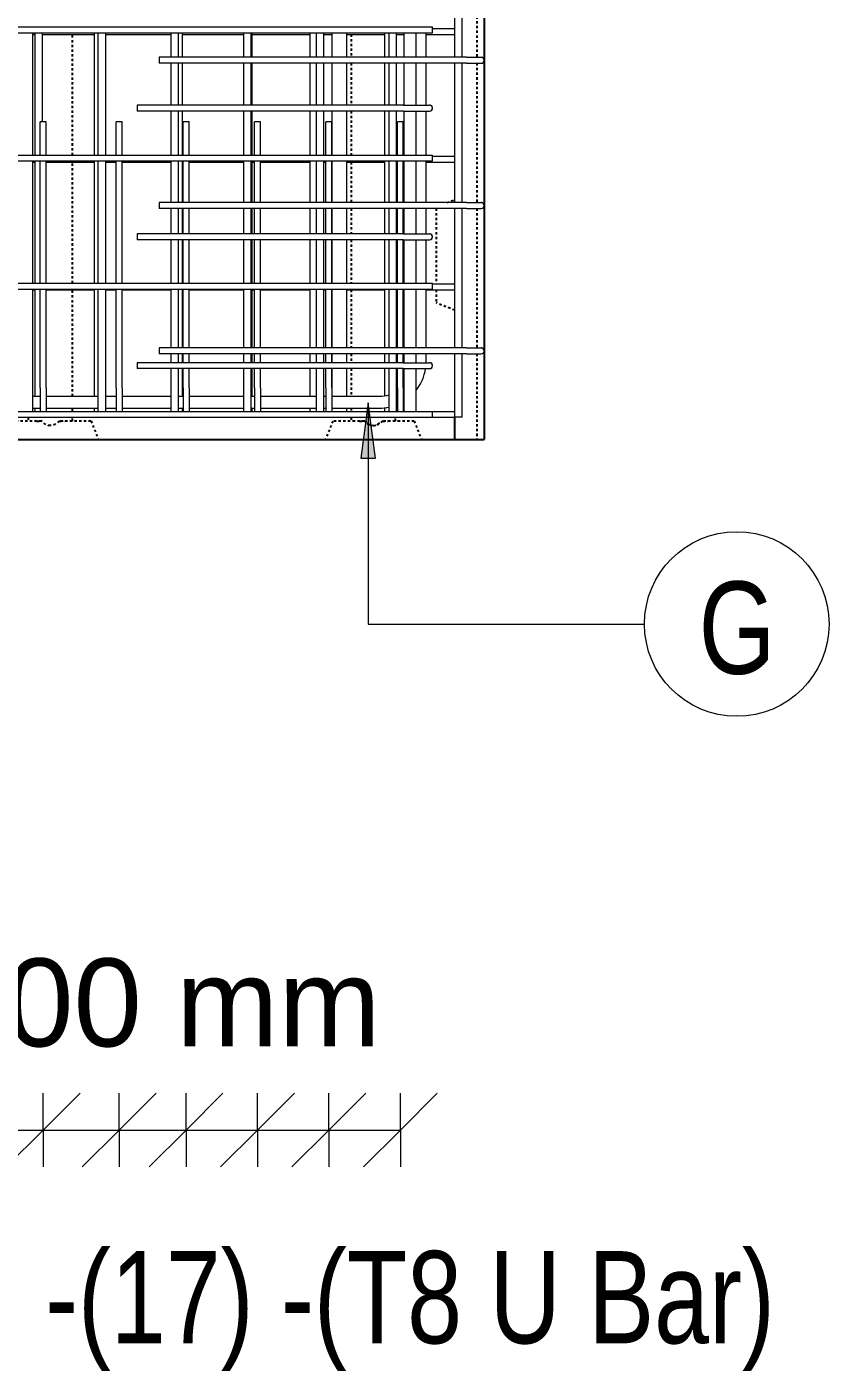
# Model space of a CAD drawing. Header units: millimetres. Extents: x -7118 to 5307, y -2677 to 10400.
# Drawn here: x -3141 to -2054, y -2657 to -836 of the extents above; entities that cross this region are included whole.
import ezdxf

# ---------------------------------------------------------------- set-up
doc = ezdxf.new("R2010")
doc.units = ezdxf.units.MM
doc.linetypes.add('Dash', pattern=[6.36, 3.18, -3.18])
for name, color, linetype, lineweight in [('A-ANNO-DIMS', 211, 'Continuous', 9), ('A-ANNO-DIMS-50', 211, 'Continuous', 9), ('A-WALL', 113, 'Continuous', 25), ('A-WALL-HDLN', 110, 'Dash', 25), ('S-RBAR', 171, 'Continuous', 18), ('S-RBAR-IDEN', 171, 'Continuous', 9)]:
    doc.layers.add(name, color=color, linetype=linetype, lineweight=lineweight)
doc.styles.add('Arial_1', font='arial.ttf', dxfattribs={"height": 119.0625})
doc.styles.add('Nirmala UI Semilight', font='NirmalaS.ttf', dxfattribs={"width": 0.8, "height": 125})
doc.dimstyles.new('Arrow_Filled_-_2_5_NI_UI', dxfattribs={"dimscale": 304.8, "dimtxt": 130.920493, "dimasz": 0.328084, "dimexe": 0.164042, "dimexo": 0.0625, "dimgap": 0.164042, "dimtad": 1, "dimdec": 4, "dimzin": 0, "dimdsep": 46, "dimtxsty": 'Nirmala UI Semilight', "dimblk1": 'OBLIQUE', "dimblk2": 'OBLIQUE', "dimsah": 1, "dimcen": 0.09, "dimazin": 0, "dimtfac": 1, "dimtdec": 4, "dimtix": 1, "dimtmove": 0, "dimatfit": 3, "dimfxl": 0.164042, "dimfxlon": 1, "dimtvp": 1, "dimtolj": 1, "dimtzin": 0, "dimarcsym": 2})

# ---------------------------------------------------------------- blocks, each defined once
blk = doc.blocks.new('DIMBLOCK126-Elevation Front 1')
at = {"layer": 'A-ANNO-DIMS-50'}
for p, q in [((-3207.6, -2330.3), (-3157.6, -2280.3)), ((-3207.6, -2330.3), (-3207.6, -2280.3)), ((-3118.4, -2330.3), (-3068.4, -2280.3)), ((-3118.4, -2330.3), (-3118.4, -2280.3)), ((-3207.6, -2330.3), (-3257.6, -2380.3)), ((-3207.6, -2330.3), (-3118.4, -2330.3)), ((-3207.6, -2330.3), (-3207.6, -2380.3)), ((-3118.4, -2330.3), (-3168.4, -2380.3)), ((-3118.4, -2330.3), (-3118.4, -2380.3))]:
    blk.add_line(p, q, dxfattribs=at)
blk = doc.blocks.new('_Oblique')
at = {"color": 0, "linetype": 'ByBlock', "lineweight": -2}
blk.add_line((-0.5, -0.5), (0.5, 0.5), dxfattribs=at)
blk = doc.blocks.new('DIMBLOCK127-Elevation Front 1')
at = {"layer": 'A-ANNO-DIMS-50'}
for p, q in [((-3118.4, -2330.3), (-3068.4, -2280.3)), ((-3118.4, -2330.3), (-3118.4, -2280.3)), ((-3015.5, -2330.3), (-2965.5, -2280.3)), ((-3015.5, -2330.3), (-3015.5, -2280.3)), ((-3118.4, -2330.3), (-3168.4, -2380.3)), ((-3118.4, -2330.3), (-3015.5, -2330.3)), ((-3118.4, -2330.3), (-3118.4, -2380.3)), ((-3015.5, -2330.3), (-3065.5, -2380.3)), ((-3015.5, -2330.3), (-3015.5, -2380.3))]:
    blk.add_line(p, q, dxfattribs=at)
blk = doc.blocks.new('DIMBLOCK128-Elevation Front 1')
at = {"layer": 'A-ANNO-DIMS-50'}
for p, q in [((-3015.5, -2330.3), (-2965.5, -2280.3)), ((-3015.5, -2330.3), (-3015.5, -2280.3)), ((-2925, -2330.3), (-2875, -2280.3)), ((-2925, -2330.3), (-2925, -2280.3)), ((-3015.5, -2330.3), (-3065.5, -2380.3)), ((-3015.5, -2330.3), (-2925, -2330.3)), ((-3015.5, -2330.3), (-3015.5, -2380.3)), ((-2925, -2330.3), (-2975, -2380.3)), ((-2925, -2330.3), (-2925, -2380.3))]:
    blk.add_line(p, q, dxfattribs=at)
blk = doc.blocks.new('DIMBLOCK129-Elevation Front 1')
at = {"layer": 'A-ANNO-DIMS-50'}
for p, q in [((-2925, -2330.3), (-2875, -2280.3)), ((-2925, -2330.3), (-2925, -2280.3)), ((-2828.3, -2330.3), (-2778.3, -2280.3)), ((-2828.3, -2330.3), (-2828.3, -2280.3)), ((-2925, -2330.3), (-2975, -2380.3)), ((-2925, -2330.3), (-2828.3, -2330.3)), ((-2925, -2330.3), (-2925, -2380.3)), ((-2828.3, -2330.3), (-2878.3, -2380.3)), ((-2828.3, -2330.3), (-2828.3, -2380.3))]:
    blk.add_line(p, q, dxfattribs=at)
blk = doc.blocks.new('DIMBLOCK130-Elevation Front 1')
at = {"layer": 'A-ANNO-DIMS-50'}
for p, q in [((-2828.3, -2330.3), (-2778.3, -2280.3)), ((-2828.3, -2330.3), (-2828.3, -2280.3)), ((-2731.6, -2330.3), (-2681.6, -2280.3)), ((-2731.6, -2330.3), (-2731.6, -2280.3)), ((-2828.3, -2330.3), (-2878.3, -2380.3)), ((-2828.3, -2330.3), (-2731.6, -2330.3)), ((-2828.3, -2330.3), (-2828.3, -2380.3)), ((-2731.6, -2330.3), (-2781.6, -2380.3)), ((-2731.6, -2330.3), (-2731.6, -2380.3))]:
    blk.add_line(p, q, dxfattribs=at)
blk = doc.blocks.new('DIMBLOCK131-Elevation Front 1')
at = {"layer": 'A-ANNO-DIMS-50'}
for p, q in [((-2731.6, -2330.3), (-2681.6, -2280.3)), ((-2731.6, -2330.3), (-2731.6, -2280.3)), ((-2634.8, -2330.3), (-2584.8, -2280.3)), ((-2634.8, -2330.3), (-2634.8, -2280.3)), ((-2731.6, -2330.3), (-2781.6, -2380.3)), ((-2731.6, -2330.3), (-2634.8, -2330.3)), ((-2731.6, -2330.3), (-2731.6, -2380.3)), ((-2634.8, -2330.3), (-2684.8, -2380.3)), ((-2634.8, -2330.3), (-2634.8, -2380.3))]:
    blk.add_line(p, q, dxfattribs=at)
blk = doc.blocks.new('DIMBLOCK139-Elevation Front 1')
at = {"layer": 'A-ANNO-DIMS-50'}
for p, q in [((-3311.9, -2330.3), (-3261.9, -2280.3)), ((-3311.9, -2330.3), (-3311.9, -2280.3)), ((-3207.6, -2330.3), (-3157.6, -2280.3)), ((-3207.6, -2330.3), (-3207.6, -2280.3)), ((-3118.4, -2330.3), (-3068.4, -2280.3)), ((-3118.4, -2330.3), (-3118.4, -2280.3)), ((-3311.9, -2330.3), (-3361.9, -2380.3)), ((-3311.9, -2330.3), (-3207.6, -2330.3)), ((-3311.9, -2330.3), (-3207.6, -2330.3)), ((-3311.9, -2330.3), (-3311.9, -2380.3)), ((-3207.6, -2330.3), (-3257.6, -2380.3)), ((-3207.6, -2330.3), (-3118.4, -2330.3)), ((-3207.6, -2330.3), (-3207.6, -2380.3)), ((-3118.4, -2330.3), (-3168.4, -2380.3)), ((-3118.4, -2330.3), (-3118.4, -2380.3))]:
    blk.add_line(p, q, dxfattribs=at)
blk = doc.blocks.new('_None')
blk = doc.blocks.new('DIMBLOCK140-Elevation Front 1')
at = {"layer": 'A-ANNO-DIMS-50'}
for p, q in [((-3207.6, -2330.3), (-3157.6, -2280.3)), ((-3207.6, -2330.3), (-3207.6, -2280.3)), ((-3118.4, -2330.3), (-3068.4, -2280.3)), ((-3118.4, -2330.3), (-3118.4, -2280.3)), ((-3015.5, -2330.3), (-2965.5, -2280.3)), ((-3015.5, -2330.3), (-3015.5, -2280.3)), ((-3207.6, -2330.3), (-3257.6, -2380.3)), ((-3207.6, -2330.3), (-3118.4, -2330.3)), ((-3207.6, -2330.3), (-3118.4, -2330.3)), ((-3207.6, -2330.3), (-3207.6, -2380.3)), ((-3118.4, -2330.3), (-3168.4, -2380.3)), ((-3118.4, -2330.3), (-3015.5, -2330.3)), ((-3118.4, -2330.3), (-3118.4, -2380.3)), ((-3015.5, -2330.3), (-3065.5, -2380.3)), ((-3015.5, -2330.3), (-3015.5, -2380.3))]:
    blk.add_line(p, q, dxfattribs=at)
blk = doc.blocks.new('DIMBLOCK141-Elevation Front 1')
at = {"layer": 'A-ANNO-DIMS-50'}
for p, q in [((-3118.4, -2330.3), (-3068.4, -2280.3)), ((-3118.4, -2330.3), (-3118.4, -2280.3)), ((-3015.5, -2330.3), (-2965.5, -2280.3)), ((-3015.5, -2330.3), (-3015.5, -2280.3)), ((-2925, -2330.3), (-2875, -2280.3)), ((-2925, -2330.3), (-2925, -2280.3)), ((-3118.4, -2330.3), (-3168.4, -2380.3)), ((-3118.4, -2330.3), (-3015.5, -2330.3)), ((-3118.4, -2330.3), (-3015.5, -2330.3)), ((-3118.4, -2330.3), (-3118.4, -2380.3)), ((-3015.5, -2330.3), (-3065.5, -2380.3)), ((-3015.5, -2330.3), (-2925, -2330.3)), ((-3015.5, -2330.3), (-3015.5, -2380.3)), ((-2925, -2330.3), (-2975, -2380.3)), ((-2925, -2330.3), (-2925, -2380.3))]:
    blk.add_line(p, q, dxfattribs=at)
blk = doc.blocks.new('DIMBLOCK142-Elevation Front 1')
at = {"layer": 'A-ANNO-DIMS-50'}
for p, q in [((-3015.5, -2330.3), (-2965.5, -2280.3)), ((-3015.5, -2330.3), (-3015.5, -2280.3)), ((-2925, -2330.3), (-2875, -2280.3)), ((-2925, -2330.3), (-2925, -2280.3)), ((-2828.3, -2330.3), (-2778.3, -2280.3)), ((-2828.3, -2330.3), (-2828.3, -2280.3)), ((-3015.5, -2330.3), (-3065.5, -2380.3)), ((-3015.5, -2330.3), (-2925, -2330.3)), ((-3015.5, -2330.3), (-2925, -2330.3)), ((-3015.5, -2330.3), (-3015.5, -2380.3)), ((-2925, -2330.3), (-2975, -2380.3)), ((-2925, -2330.3), (-2828.3, -2330.3)), ((-2925, -2330.3), (-2925, -2380.3)), ((-2828.3, -2330.3), (-2878.3, -2380.3)), ((-2828.3, -2330.3), (-2828.3, -2380.3))]:
    blk.add_line(p, q, dxfattribs=at)
blk = doc.blocks.new('DIMBLOCK143-Elevation Front 1')
at = {"layer": 'A-ANNO-DIMS-50'}
for p, q in [((-2925, -2330.3), (-2875, -2280.3)), ((-2925, -2330.3), (-2925, -2280.3)), ((-2828.3, -2330.3), (-2778.3, -2280.3)), ((-2828.3, -2330.3), (-2828.3, -2280.3)), ((-2731.6, -2330.3), (-2681.6, -2280.3)), ((-2731.6, -2330.3), (-2731.6, -2280.3)), ((-2634.8, -2330.3), (-2584.8, -2280.3)), ((-2634.8, -2330.3), (-2634.8, -2280.3)), ((-2925, -2330.3), (-2975, -2380.3)), ((-2925, -2330.3), (-2634.8, -2330.3)), ((-2925, -2330.3), (-2828.3, -2330.3)), ((-2925, -2330.3), (-2925, -2380.3)), ((-2828.3, -2330.3), (-2878.3, -2380.3)), ((-2828.3, -2330.3), (-2731.6, -2330.3)), ((-2828.3, -2330.3), (-2828.3, -2380.3)), ((-2731.6, -2330.3), (-2781.6, -2380.3)), ((-2731.6, -2330.3), (-2634.8, -2330.3)), ((-2731.6, -2330.3), (-2731.6, -2380.3)), ((-2634.8, -2330.3), (-2684.8, -2380.3)), ((-2634.8, -2330.3), (-2634.8, -2380.3))]:
    blk.add_line(p, q, dxfattribs=at)
blk = doc.blocks.new('M_Rebar Tag_rfa MARK - ARROW-794226-Elevation Front 1')
at = {"layer": 'S-RBAR-IDEN'}
blk.add_circle((-5960.1, 7909.2), 125, dxfattribs=at)

msp = doc.modelspace()

# ---------------------------------------------------------------- hatches: boundary and pattern name
at = {"layer": 'S-RBAR-IDEN'}
msp.add_hatch(color=256, dxfattribs=at).paths.add_polyline_path([(-2678.23047, -1345.24218), (-2688.1044, -1420.24218), (-2668.35653, -1420.24218)])

# ---------------------------------------------------------------- linework, layer by layer
at = {"layer": 'A-WALL'}
for p, q in [((-2521.19617, -451), (-2521.19617, -1395)), ((-2561.19617, -1395), (-2561.19617, -1365)), ((-4296.19617, -1395), (-2521.19617, -1395))]:
    msp.add_line(p, q, dxfattribs=at)
at = {"layer": 'A-WALL-HDLN'}
for p, q in [((-2531.19875, -688.66667), (-2531.19875, -877.44444)), ((-3078.69617, -1009.80769), (-3078.69617, -846.51923)), ((-2701.19617, -846.51923), (-2701.19617, -877.44444)), ((-2701.19617, -885.44444), (-2701.19617, -942.17647)), ((-2531.19875, -885.44444), (-2531.19875, -1074.22222)), ((-2701.19617, -950.17647), (-2701.19617, -1009.80769)), ((-3078.69617, -1183.40385), (-3078.69617, -1019.34615)), ((-2701.19617, -1019.34615), (-2701.19617, -1074.22222)), ((-2571.75173, -1074.22222), (-2561.19617, -1070)), ((-2701.19617, -1082.22222), (-2701.19617, -1116.58824)), ((-2586.19617, -1082.22222), (-2586.19617, -1184.17308)), ((-2531.19875, -1082.22222), (-2531.19875, -1271)), ((-2701.19617, -1124.58824), (-2701.19617, -1183.40385)), ((-3078.69617, -1336.5), (-3078.69617, -1192.17308)), ((-2701.19617, -1192.17308), (-2701.19617, -1271)), ((-2586.19617, -1192.17308), (-2586.19617, -1210)), ((-2561.19617, -1220), (-2586.19617, -1210)), ((-2701.19617, -1279), (-2701.19617, -1291)), ((-2531.19875, -1279), (-2531.19875, -1395)), ((-2701.19617, -1299), (-2701.19617, -1336.5)), ((-3138.69617, -1365), (-3138.69617, -1370)), ((-3078.69617, -1357), (-3078.69617, -1352.5)), ((-3078.69617, -1370), (-3078.69617, -1365)), ((-2701.19617, -1352.5), (-2701.19617, -1357)), ((-2701.19617, -1365), (-2701.19617, -1370)), ((-2641.19617, -1370), (-2641.19617, -1365)), ((-3120.68575, -1370), (-3163.69617, -1370)), ((-3127.29845, -1370), (-3120.68575, -1370)), ((-3096.70659, -1370), (-3090.09389, -1370)), ((-3053.69617, -1370), (-3096.70659, -1370)), ((-3053.69617, -1370), (-3043.69617, -1395)), ((-2726.19617, -1370), (-2736.19617, -1395)), ((-2683.48344, -1370), (-2726.19617, -1370)), ((-2690.05347, -1370), (-2683.48344, -1370)), ((-2683.46981, -1370), (-2682.87899, -1370)), ((-2659.51335, -1370), (-2658.92253, -1370)), ((-2658.90889, -1370), (-2652.33887, -1370)), ((-2616.19617, -1370), (-2658.90889, -1370)), ((-2616.19617, -1370), (-2606.19617, -1395))]:
    msp.add_line(p, q, dxfattribs=at)
at = {"layer": 'A-WALL-HDLN', "flags": 128}
for points in [[(-3108.69617, -1376.25), (-3111.77428, -1375.85417), (-3114.81989, -1374.67088), (-3117.80087, -1372.71259), (-3120.68575, -1370)], [(-3096.70659, -1370), (-3099.59147, -1372.71259), (-3102.57245, -1374.67088), (-3105.61806, -1375.85417), (-3108.69617, -1376.25)], [(-2671.19617, -1376.57929), (-2674.35522, -1376.16232), (-2677.47914, -1374.91603), (-2680.53321, -1372.85428), (-2683.48344, -1370)], [(-2682.87899, -1370), (-2680.06198, -1372.57078), (-2677.15639, -1374.42563), (-2674.19124, -1375.546), (-2671.19617, -1375.92071)], [(-2671.19617, -1375.92071), (-2668.2011, -1375.546), (-2665.23595, -1374.42563), (-2662.33036, -1372.57078), (-2659.51335, -1370)], [(-2658.90889, -1370), (-2661.85913, -1372.85428), (-2664.9132, -1374.91603), (-2668.03712, -1376.16232), (-2671.19617, -1376.57929)]]:
    msp.add_lwpolyline(points, dxfattribs=at)
at = {"layer": 'S-RBAR'}
for p, q in [((-2561.19617, -877.44444), (-2561.19617, -688.66667)), ((-2551.19617, -877.44444), (-2551.19617, -688.66667)), ((-4226.19617, -836.21154), (-2591.19617, -836.21154)), ((-2591.19617, -844.21154), (-2591.19617, -836.21154)), ((-4226.19617, -844.21154), (-2591.19617, -844.21154)), ((-3132.34599, -1009.80769), (-3132.34599, -844.21154)), ((-3132.34599, -846.51923), (-3129.41239, -846.51923)), ((-3129.41239, -1009.80769), (-3129.41239, -844.21154)), ((-3119.41239, -965), (-3119.41239, -844.21154)), ((-3119.41239, -846.51923), (-3049.08468, -846.51923)), ((-3049.08468, -1009.80769), (-3049.08468, -844.21154)), ((-3043.84113, -1009.80769), (-3043.84113, -844.21154)), ((-3033.84113, -1009.80769), (-3033.84113, -844.21154)), ((-3033.84113, -846.51923), (-2945.33627, -846.51923)), ((-2945.33627, -877.44444), (-2945.33627, -844.21154)), ((-2935.33627, -877.44444), (-2935.33627, -844.21154)), ((-2930.00698, -877.44444), (-2930.00698, -844.21154)), ((-2930.00698, -846.51923), (-2846.83141, -846.51923)), ((-2846.83141, -877.44444), (-2846.83141, -844.21154)), ((-2836.83141, -877.44444), (-2836.83141, -844.21154)), ((-2835.30428, -877.44444), (-2835.30428, -844.21154)), ((-2835.30428, -846.51923), (-2756.85157, -846.51923)), ((-2756.85157, -877.44444), (-2756.85157, -844.21154)), ((-2748.32656, -877.44444), (-2748.32656, -844.21154)), ((-2738.32656, -877.44444), (-2738.32656, -844.21154)), ((-2738.32656, -846.51923), (-2727.29617, -846.51923)), ((-2727.29617, -877.44444), (-2727.29617, -844.21154)), ((-2707.29617, -877.44444), (-2707.29617, -844.21154)), ((-2707.29617, -846.51923), (-2655.89887, -846.51923)), ((-2655.89887, -877.44444), (-2655.89887, -844.21154)), ((-2649.8217, -877.44444), (-2649.8217, -844.21154)), ((-2639.8217, -877.44444), (-2639.8217, -844.21154)), ((-2639.8217, -846.51923), (-2629.45036, -846.51923)), ((-2629.45036, -877.44444), (-2629.45036, -844.21154)), ((-2613.45036, -877.44444), (-2613.45036, -844.21154)), ((-2599.82485, -877.44444), (-2599.82485, -844.21154)), ((-2599.82485, -846.51923), (-2561.19617, -846.51923)), ((-2591.19617, -838.51923), (-2561.19617, -838.51923)), ((-2545.19617, -877.44444), (-2961.19617, -877.44444)), ((-2961.19617, -877.44444), (-2961.19617, -885.44444)), ((-2545.19617, -885.44444), (-2961.19617, -885.44444)), ((-2945.33627, -942.17647), (-2945.33627, -885.44444)), ((-2935.33627, -942.17647), (-2935.33627, -885.44444)), ((-2930.00698, -942.17647), (-2930.00698, -885.44444)), ((-2846.83141, -942.17647), (-2846.83141, -885.44444)), ((-2836.83141, -942.17647), (-2836.83141, -885.44444)), ((-2835.30428, -942.17647), (-2835.30428, -885.44444)), ((-2756.85157, -942.17647), (-2756.85157, -885.44444)), ((-2748.32656, -942.17647), (-2748.32656, -885.44444)), ((-2738.32656, -942.17647), (-2738.32656, -885.44444)), ((-2727.29617, -942.17647), (-2727.29617, -885.44444)), ((-2707.29617, -942.17647), (-2707.29617, -885.44444)), ((-2655.89887, -942.17647), (-2655.89887, -885.44444)), ((-2649.8217, -942.17647), (-2649.8217, -885.44444)), ((-2639.8217, -942.17647), (-2639.8217, -885.44444)), ((-2629.45036, -942.17647), (-2629.45036, -885.44444)), ((-2613.45036, -942.17647), (-2613.45036, -885.44444)), ((-2599.82485, -942.17647), (-2599.82485, -885.44444)), ((-2561.19617, -1074.22222), (-2561.19617, -885.44444)), ((-2551.19617, -1074.22222), (-2551.19617, -885.44444)), ((-2545.19617, -877.44444), (-2525.19617, -877.44444)), ((-2545.19617, -885.44444), (-2525.19617, -885.44444)), ((-2631.19617, -942.17647), (-2991.19617, -942.17647)), ((-2991.19617, -942.17647), (-2991.19617, -950.17647)), ((-2631.19617, -942.17647), (-2595.19617, -942.17647)), ((-2631.19617, -950.17647), (-2991.19617, -950.17647)), ((-2945.33627, -1009.80769), (-2945.33627, -950.17647)), ((-2935.33627, -1009.80769), (-2935.33627, -950.17647)), ((-2930.00698, -1009.80769), (-2930.00698, -950.17647)), ((-2846.83141, -1009.80769), (-2846.83141, -950.17647)), ((-2836.83141, -1009.80769), (-2836.83141, -950.17647)), ((-2835.30428, -1009.80769), (-2835.30428, -950.17647)), ((-2756.85157, -1009.80769), (-2756.85157, -950.17647)), ((-2748.32656, -1009.80769), (-2748.32656, -950.17647)), ((-2738.32656, -1009.80769), (-2738.32656, -950.17647)), ((-2727.29617, -1009.80769), (-2727.29617, -950.17647)), ((-2707.29617, -1009.80769), (-2707.29617, -950.17647)), ((-2655.89887, -1009.80769), (-2655.89887, -950.17647)), ((-2649.8217, -1009.80769), (-2649.8217, -950.17647)), ((-2639.8217, -1009.80769), (-2639.8217, -950.17647)), ((-2631.19617, -950.17647), (-2595.19617, -950.17647)), ((-2629.45036, -1009.80769), (-2629.45036, -950.17647)), ((-2613.45036, -1009.80769), (-2613.45036, -950.17647)), ((-2599.82485, -1009.80769), (-2599.82485, -950.17647)), ((-3114.42092, -965), (-3122.42092, -965)), ((-3122.42092, -1009.80769), (-3122.42092, -965)), ((-3114.42092, -1009.80769), (-3114.42092, -965)), ((-3011.45399, -965), (-3019.45399, -965)), ((-3019.45399, -1009.80769), (-3019.45399, -965)), ((-3011.45399, -1009.80769), (-3011.45399, -965)), ((-2920.98706, -965), (-2928.98706, -965)), ((-2928.98706, -1009.80769), (-2928.98706, -965)), ((-2920.98706, -1009.80769), (-2920.98706, -965)), ((-2824.27013, -965), (-2832.27013, -965)), ((-2832.27013, -1009.80769), (-2832.27013, -965)), ((-2824.27013, -1009.80769), (-2824.27013, -965)), ((-2727.5532, -965), (-2735.5532, -965)), ((-2735.5532, -1009.80769), (-2735.5532, -965)), ((-2727.5532, -1009.80769), (-2727.5532, -965)), ((-2630.83627, -965), (-2638.83627, -965)), ((-2638.83627, -1009.80769), (-2638.83627, -965)), ((-2630.83627, -1009.80769), (-2630.83627, -965)), ((-4226.19617, -1009.80769), (-2591.19617, -1009.80769)), ((-4226.19617, -1017.80769), (-2591.19617, -1017.80769)), ((-3132.34599, -1183.40385), (-3132.34599, -1017.80769)), ((-3132.34599, -1019.34615), (-3129.41239, -1019.34615)), ((-3129.41239, -1183.40385), (-3129.41239, -1017.80769)), ((-3122.42092, -1183.40385), (-3122.42092, -1017.80769)), ((-3114.42092, -1183.40385), (-3114.42092, -1017.80769)), ((-3114.42092, -1019.34615), (-3049.08468, -1019.34615)), ((-3049.08468, -1183.40385), (-3049.08468, -1017.80769)), ((-3043.84113, -1183.40385), (-3043.84113, -1017.80769)), ((-3033.84113, -1183.40385), (-3033.84113, -1017.80769)), ((-3033.84113, -1019.34615), (-3019.45399, -1019.34615)), ((-3019.45399, -1183.40385), (-3019.45399, -1017.80769)), ((-3011.45399, -1183.40385), (-3011.45399, -1017.80769)), ((-3011.45399, -1019.34615), (-2945.33627, -1019.34615)), ((-2945.33627, -1074.22222), (-2945.33627, -1017.80769)), ((-2935.33627, -1074.22222), (-2935.33627, -1017.80769)), ((-2930.00698, -1074.22222), (-2930.00698, -1017.80769)), ((-2930.00698, -1019.34615), (-2928.98706, -1019.34615)), ((-2928.98706, -1074.22222), (-2928.98706, -1017.80769)), ((-2920.98706, -1074.22222), (-2920.98706, -1017.80769)), ((-2920.98706, -1019.34615), (-2846.83141, -1019.34615)), ((-2846.83141, -1074.22222), (-2846.83141, -1017.80769)), ((-2836.83141, -1074.22222), (-2836.83141, -1017.80769)), ((-2835.30428, -1074.22222), (-2835.30428, -1017.80769)), ((-2835.30428, -1019.34615), (-2832.27013, -1019.34615)), ((-2832.27013, -1074.22222), (-2832.27013, -1017.80769)), ((-2824.27013, -1074.22222), (-2824.27013, -1017.80769)), ((-2824.27013, -1019.34615), (-2756.85157, -1019.34615)), ((-2756.85157, -1074.22222), (-2756.85157, -1017.80769)), ((-2748.32656, -1074.22222), (-2748.32656, -1017.80769)), ((-2738.32656, -1074.22222), (-2738.32656, -1017.80769)), ((-2738.32656, -1019.34615), (-2735.5532, -1019.34615)), ((-2735.5532, -1074.22222), (-2735.5532, -1017.80769)), ((-2727.5532, -1074.22222), (-2727.5532, -1017.80769)), ((-2727.29617, -1074.22222), (-2727.29617, -1017.80769)), ((-2707.29617, -1074.22222), (-2707.29617, -1017.80769)), ((-2707.29617, -1019.34615), (-2655.89887, -1019.34615)), ((-2655.89887, -1074.22222), (-2655.89887, -1017.80769)), ((-2649.8217, -1074.22222), (-2649.8217, -1017.80769)), ((-2639.8217, -1074.22222), (-2639.8217, -1017.80769)), ((-2639.8217, -1019.34615), (-2638.83627, -1019.34615)), ((-2638.83627, -1074.22222), (-2638.83627, -1017.80769)), ((-2630.83627, -1074.22222), (-2630.83627, -1017.80769)), ((-2630.83627, -1019.34615), (-2629.45036, -1019.34615)), ((-2629.45036, -1074.22222), (-2629.45036, -1017.80769)), ((-2613.45036, -1074.22222), (-2613.45036, -1017.80769)), ((-2599.82485, -1074.22222), (-2599.82485, -1017.80769)), ((-2599.82485, -1019.34615), (-2561.19617, -1019.34615)), ((-2591.19617, -1017.80769), (-2591.19617, -1009.80769)), ((-2591.19617, -1011.34615), (-2561.19617, -1011.34615)), ((-2545.19617, -1074.22222), (-2961.19617, -1074.22222)), ((-2961.19617, -1074.22222), (-2961.19617, -1082.22222)), ((-2545.19617, -1082.22222), (-2961.19617, -1082.22222)), ((-2945.33627, -1116.58824), (-2945.33627, -1082.22222)), ((-2935.33627, -1116.58824), (-2935.33627, -1082.22222)), ((-2930.00698, -1116.58824), (-2930.00698, -1082.22222)), ((-2928.98706, -1116.58824), (-2928.98706, -1082.22222)), ((-2920.98706, -1116.58824), (-2920.98706, -1082.22222)), ((-2846.83141, -1116.58824), (-2846.83141, -1082.22222)), ((-2836.83141, -1116.58824), (-2836.83141, -1082.22222)), ((-2835.30428, -1116.58824), (-2835.30428, -1082.22222)), ((-2832.27013, -1116.58824), (-2832.27013, -1082.22222)), ((-2824.27013, -1116.58824), (-2824.27013, -1082.22222)), ((-2756.85157, -1116.58824), (-2756.85157, -1082.22222)), ((-2748.32656, -1116.58824), (-2748.32656, -1082.22222)), ((-2738.32656, -1116.58824), (-2738.32656, -1082.22222)), ((-2735.5532, -1116.58824), (-2735.5532, -1082.22222)), ((-2727.5532, -1116.58824), (-2727.5532, -1082.22222)), ((-2727.29617, -1116.58824), (-2727.29617, -1082.22222)), ((-2707.29617, -1116.58824), (-2707.29617, -1082.22222)), ((-2655.89887, -1116.58824), (-2655.89887, -1082.22222)), ((-2649.8217, -1116.58824), (-2649.8217, -1082.22222)), ((-2639.8217, -1116.58824), (-2639.8217, -1082.22222)), ((-2638.83627, -1116.58824), (-2638.83627, -1082.22222)), ((-2630.83627, -1116.58824), (-2630.83627, -1082.22222)), ((-2629.45036, -1116.58824), (-2629.45036, -1082.22222)), ((-2613.45036, -1116.58824), (-2613.45036, -1082.22222)), ((-2599.82485, -1116.58824), (-2599.82485, -1082.22222)), ((-2561.19617, -1271), (-2561.19617, -1082.22222)), ((-2551.19617, -1271), (-2551.19617, -1082.22222)), ((-2545.19617, -1074.22222), (-2525.19617, -1074.22222)), ((-2545.19617, -1082.22222), (-2525.19617, -1082.22222)), ((-2631.19617, -1116.58824), (-2991.19617, -1116.58824)), ((-2991.19617, -1116.58824), (-2991.19617, -1124.58824)), ((-2631.19617, -1124.58824), (-2991.19617, -1124.58824)), ((-2945.33627, -1183.40385), (-2945.33627, -1124.58824)), ((-2935.33627, -1183.40385), (-2935.33627, -1124.58824)), ((-2930.00698, -1183.40385), (-2930.00698, -1124.58824)), ((-2928.98706, -1183.40385), (-2928.98706, -1124.58824)), ((-2920.98706, -1183.40385), (-2920.98706, -1124.58824)), ((-2846.83141, -1183.40385), (-2846.83141, -1124.58824)), ((-2836.83141, -1183.40385), (-2836.83141, -1124.58824)), ((-2835.30428, -1183.40385), (-2835.30428, -1124.58824)), ((-2832.27013, -1183.40385), (-2832.27013, -1124.58824)), ((-2824.27013, -1183.40385), (-2824.27013, -1124.58824)), ((-2756.85157, -1183.40385), (-2756.85157, -1124.58824)), ((-2748.32656, -1183.40385), (-2748.32656, -1124.58824)), ((-2738.32656, -1183.40385), (-2738.32656, -1124.58824)), ((-2735.5532, -1183.40385), (-2735.5532, -1124.58824)), ((-2727.5532, -1183.40385), (-2727.5532, -1124.58824)), ((-2727.29617, -1183.40385), (-2727.29617, -1124.58824)), ((-2707.29617, -1183.40385), (-2707.29617, -1124.58824)), ((-2655.89887, -1183.40385), (-2655.89887, -1124.58824)), ((-2649.8217, -1183.40385), (-2649.8217, -1124.58824)), ((-2639.8217, -1183.40385), (-2639.8217, -1124.58824)), ((-2638.83627, -1183.40385), (-2638.83627, -1124.58824)), ((-2631.19617, -1116.58824), (-2595.19617, -1116.58824)), ((-2631.19617, -1124.58824), (-2595.19617, -1124.58824)), ((-2630.83627, -1183.40385), (-2630.83627, -1124.58824)), ((-2629.45036, -1183.40385), (-2629.45036, -1124.58824)), ((-2613.45036, -1183.40385), (-2613.45036, -1124.58824)), ((-2599.82485, -1183.40385), (-2599.82485, -1124.58824)), ((-4226.19617, -1183.40385), (-2591.19617, -1183.40385)), ((-4226.19617, -1191.40385), (-2591.19617, -1191.40385)), ((-3132.34599, -1357), (-3132.34599, -1191.40385)), ((-3132.34599, -1192.17308), (-3129.41239, -1192.17308)), ((-3129.41239, -1336.5), (-3129.41239, -1191.40385)), ((-3122.42092, -1325), (-3122.42092, -1191.40385)), ((-3114.42092, -1325), (-3114.42092, -1191.40385)), ((-3114.42092, -1192.17308), (-3049.08468, -1192.17308)), ((-3049.08468, -1336.5), (-3049.08468, -1191.40385)), ((-3043.84113, -1357), (-3043.84113, -1191.40385)), ((-3033.84113, -1357), (-3033.84113, -1191.40385)), ((-3033.84113, -1192.17308), (-3019.45399, -1192.17308)), ((-3019.45399, -1325), (-3019.45399, -1191.40385)), ((-3011.45399, -1325), (-3011.45399, -1191.40385)), ((-3011.45399, -1192.17308), (-2945.33627, -1192.17308)), ((-2945.33627, -1271), (-2945.33627, -1191.40385)), ((-2935.33627, -1271), (-2935.33627, -1191.40385)), ((-2930.00698, -1271), (-2930.00698, -1191.40385)), ((-2930.00698, -1192.17308), (-2928.98706, -1192.17308)), ((-2928.98706, -1271), (-2928.98706, -1191.40385)), ((-2920.98706, -1271), (-2920.98706, -1191.40385)), ((-2920.98706, -1192.17308), (-2846.83141, -1192.17308)), ((-2846.83141, -1271), (-2846.83141, -1191.40385)), ((-2836.83141, -1271), (-2836.83141, -1191.40385)), ((-2835.30428, -1271), (-2835.30428, -1191.40385)), ((-2835.30428, -1192.17308), (-2832.27013, -1192.17308)), ((-2832.27013, -1271), (-2832.27013, -1191.40385)), ((-2824.27013, -1271), (-2824.27013, -1191.40385)), ((-2824.27013, -1192.17308), (-2756.85157, -1192.17308)), ((-2756.85157, -1271), (-2756.85157, -1191.40385)), ((-2748.32656, -1271), (-2748.32656, -1191.40385)), ((-2738.32656, -1271), (-2738.32656, -1191.40385)), ((-2738.32656, -1192.17308), (-2735.5532, -1192.17308)), ((-2735.5532, -1271), (-2735.5532, -1191.40385)), ((-2727.5532, -1271), (-2727.5532, -1191.40385)), ((-2727.29617, -1271), (-2727.29617, -1191.40385)), ((-2707.29617, -1271), (-2707.29617, -1191.40385)), ((-2707.29617, -1192.17308), (-2655.89887, -1192.17308)), ((-2655.89887, -1271), (-2655.89887, -1191.40385)), ((-2649.8217, -1271), (-2649.8217, -1191.40385)), ((-2639.8217, -1271), (-2639.8217, -1191.40385)), ((-2639.8217, -1192.17308), (-2638.83627, -1192.17308)), ((-2638.83627, -1271), (-2638.83627, -1191.40385)), ((-2630.83627, -1271), (-2630.83627, -1191.40385)), ((-2630.83627, -1192.17308), (-2629.45036, -1192.17308)), ((-2629.45036, -1271), (-2629.45036, -1191.40385)), ((-2613.45036, -1271), (-2613.45036, -1191.40385)), ((-2599.82485, -1271), (-2599.82485, -1191.40385)), ((-2599.82485, -1192.17308), (-2561.19617, -1192.17308)), ((-2591.19617, -1191.40385), (-2591.19617, -1183.40385)), ((-2591.19617, -1184.17308), (-2561.19617, -1184.17308)), ((-2545.19617, -1271), (-2961.19617, -1271)), ((-2961.19617, -1271), (-2961.19617, -1279)), ((-2545.19617, -1271), (-2525.19617, -1271)), ((-2631.19617, -1291), (-2991.19617, -1291)), ((-2991.19617, -1291), (-2991.19617, -1299)), ((-2545.19617, -1279), (-2961.19617, -1279)), ((-2945.33627, -1291), (-2945.33627, -1279)), ((-2935.33627, -1291), (-2935.33627, -1279)), ((-2930.00698, -1291), (-2930.00698, -1279)), ((-2928.98706, -1291), (-2928.98706, -1279)), ((-2920.98706, -1291), (-2920.98706, -1279)), ((-2846.83141, -1291), (-2846.83141, -1279)), ((-2836.83141, -1291), (-2836.83141, -1279)), ((-2835.30428, -1291), (-2835.30428, -1279)), ((-2832.27013, -1291), (-2832.27013, -1279)), ((-2824.27013, -1291), (-2824.27013, -1279)), ((-2756.85157, -1291), (-2756.85157, -1279)), ((-2748.32656, -1291), (-2748.32656, -1279)), ((-2738.32656, -1291), (-2738.32656, -1279)), ((-2735.5532, -1291), (-2735.5532, -1279)), ((-2727.5532, -1291), (-2727.5532, -1279)), ((-2727.29617, -1291), (-2727.29617, -1279)), ((-2707.29617, -1291), (-2707.29617, -1279)), ((-2655.89887, -1291), (-2655.89887, -1279)), ((-2649.8217, -1291), (-2649.8217, -1279)), ((-2639.8217, -1291), (-2639.8217, -1279)), ((-2638.83627, -1291), (-2638.83627, -1279)), ((-2631.19617, -1291), (-2595.19617, -1291)), ((-2630.83627, -1291), (-2630.83627, -1279)), ((-2629.45036, -1291), (-2629.45036, -1279)), ((-2613.45036, -1291), (-2613.45036, -1279)), ((-2599.82485, -1289), (-2599.82485, -1279)), ((-2561.19617, -1365), (-2561.19617, -1279)), ((-2551.19617, -1365), (-2551.19617, -1279)), ((-2545.19617, -1279), (-2525.19617, -1279)), ((-2631.19617, -1299), (-2991.19617, -1299)), ((-2945.33627, -1357), (-2945.33627, -1299)), ((-2935.33627, -1357), (-2935.33627, -1299)), ((-2930.00698, -1336.5), (-2930.00698, -1299)), ((-2928.98706, -1325), (-2928.98706, -1299)), ((-2920.98706, -1325), (-2920.98706, -1299)), ((-2846.83141, -1357), (-2846.83141, -1299)), ((-2836.83141, -1357), (-2836.83141, -1299)), ((-2835.30428, -1336.5), (-2835.30428, -1299)), ((-2832.27013, -1325), (-2832.27013, -1299)), ((-2824.27013, -1325), (-2824.27013, -1299)), ((-2756.85157, -1336.5), (-2756.85157, -1299)), ((-2748.32656, -1357), (-2748.32656, -1299)), ((-2738.32656, -1357), (-2738.32656, -1299)), ((-2735.5532, -1325), (-2735.5532, -1299)), ((-2727.5532, -1325), (-2727.5532, -1299)), ((-2727.29617, -1336.5), (-2727.29617, -1299)), ((-2707.29617, -1336.5), (-2707.29617, -1299)), ((-2655.89887, -1335.52235), (-2655.89887, -1299)), ((-2649.8217, -1357), (-2649.8217, -1299)), ((-2639.8217, -1357), (-2639.8217, -1299)), ((-2638.83627, -1325), (-2638.83627, -1299)), ((-2631.19617, -1299), (-2595.19617, -1299)), ((-2630.83627, -1325), (-2630.83627, -1299)), ((-2629.45036, -1357), (-2629.45036, -1299)), ((-2613.45036, -1357), (-2613.45036, -1299)), ((-3122.42092, -1325), (-3122.42092, -1357.65878)), ((-3114.42092, -1325), (-3114.42092, -1357.65878)), ((-3019.45399, -1325), (-3019.45399, -1357.65878)), ((-3011.45399, -1325), (-3011.45399, -1357.65878)), ((-2928.98706, -1325), (-2928.98706, -1357.65878)), ((-2920.98706, -1325), (-2920.98706, -1357.65878)), ((-2832.27013, -1325), (-2832.27013, -1357.65878)), ((-2824.27013, -1325), (-2824.27013, -1357.65878)), ((-2735.5532, -1325), (-2735.5532, -1357.65878)), ((-2727.5532, -1325), (-2727.5532, -1357.65878)), ((-2638.83627, -1325), (-2638.83627, -1357.65878)), ((-2630.83627, -1325), (-2630.83627, -1357.65878)), ((-3132.34599, -1336.5), (-3122.42092, -1336.5)), ((-3114.42092, -1336.5), (-3043.84113, -1336.5)), ((-3033.84113, -1336.5), (-3019.45399, -1336.5)), ((-3011.45399, -1336.5), (-2945.33627, -1336.5)), ((-2935.33627, -1336.5), (-2928.98706, -1336.5)), ((-2920.98706, -1336.5), (-2846.83141, -1336.5)), ((-2836.83141, -1336.5), (-2832.27013, -1336.5)), ((-2824.27013, -1336.5), (-2748.32656, -1336.5)), ((-2738.32656, -1336.5), (-2735.5532, -1336.5)), ((-2727.5532, -1336.5), (-2663.32485, -1336.5)), ((-4226.19617, -1357), (-2591.19617, -1357)), ((-4226.19617, -1365), (-2591.19617, -1365)), ((-3132.34599, -1352.5), (-3122.42092, -1352.5)), ((-3129.41239, -1357), (-3129.41239, -1352.5)), ((-3114.42092, -1352.5), (-3043.84113, -1352.5)), ((-3049.08468, -1357), (-3049.08468, -1352.5)), ((-3033.84113, -1352.5), (-3019.45399, -1352.5)), ((-3011.45399, -1352.5), (-2945.33627, -1352.5)), ((-2935.33627, -1352.5), (-2928.98706, -1352.5)), ((-2930.00698, -1357), (-2930.00698, -1352.5)), ((-2920.98706, -1352.5), (-2846.83141, -1352.5)), ((-2836.83141, -1352.5), (-2832.27013, -1352.5)), ((-2835.30428, -1357), (-2835.30428, -1352.5)), ((-2824.27013, -1352.5), (-2748.32656, -1352.5)), ((-2756.85157, -1357), (-2756.85157, -1352.5)), ((-2738.32656, -1352.5), (-2735.5532, -1352.5)), ((-2727.5532, -1352.5), (-2663.32485, -1352.5)), ((-2727.29617, -1357), (-2727.29617, -1352.5)), ((-2707.29617, -1357), (-2707.29617, -1352.5)), ((-2655.89887, -1357), (-2655.89887, -1351.52235)), ((-2591.19617, -1365), (-2591.19617, -1357)), ((-2591.19617, -1357), (-2561.19617, -1357)), ((-2591.19617, -1365), (-2561.19617, -1365)), ((-2551.19617, -1365), (-2561.19617, -1365))]:
    msp.add_line(p, q, dxfattribs=at)
for centre, radius, start, end in [((-2525.19617, -881.44444), 4, 75, 90), ((-2525.19617, -881.44444), 4, 270, 90), ((-2525.19617, -881.44444), 4, 15, 60), ((-2525.19617, -881.44444), 4, 300, 345), ((-2595.19617, -946.17647), 4, 75, 90), ((-2595.19617, -946.17647), 4, 270, 90), ((-2595.19617, -946.17647), 4, 15, 60), ((-2595.19617, -946.17647), 4, 300, 345), ((-2525.19617, -1078.22222), 4, 75, 90), ((-2525.19617, -1078.22222), 4, 270, 90), ((-2525.19617, -1078.22222), 4, 15, 60), ((-2525.19617, -1078.22222), 4, 300, 345), ((-2595.19617, -1120.58824), 4, 75, 90), ((-2595.19617, -1120.58824), 4, 270, 90), ((-2595.19617, -1120.58824), 4, 15, 60), ((-2595.19617, -1120.58824), 4, 300, 345), ((-2525.19617, -1275), 4, 75, 90), ((-2525.19617, -1275), 4, 270, 90), ((-2525.19617, -1275), 4, 15, 60), ((-2663.32485, -1289), 63.5, 358.0837485, 360), ((-2595.19617, -1295), 4, 75, 90), ((-2595.19617, -1295), 4, 270, 90), ((-2595.19617, -1295), 4, 15, 60), ((-2525.19617, -1275), 4, 300, 345), ((-2663.32485, -1289), 63.5, 322.39229572, 350.8731418), ((-2595.19617, -1295), 4, 300, 345), ((-2663.32485, -1289), 47.5, 313.32428176, 315), ((-2663.32485, -1289), 47.5, 270, 286.5833173), ((-2663.32485, -1289), 47.5, 300, 301.12615008), ((-2663.32485, -1289), 63.5, 300.84239573, 302.42313462), ((-2663.32485, -1289), 63.5, 270, 282.32413071), ((-2663.32485, -1289), 63.5, 291.92276382, 292.88792138)]:
    msp.add_arc(centre, radius, start, end, dxfattribs=at)
at = {"layer": 'S-RBAR-IDEN'}
for p, q in [((-2678.23047, -1345.24218), (-2688.1044, -1420.24218)), ((-2668.35653, -1420.24218), (-2678.23047, -1345.24218)), ((-2678.23047, -1345.24218), (-2678.23047, -1645.00162)), ((-2688.1044, -1420.24218), (-2668.35653, -1420.24218)), ((-2678.23047, -1645.00162), (-2304.20225, -1645.00162))]:
    msp.add_line(p, q, dxfattribs=at)

# ---------------------------------------------------------------- block references
msp.add_blockref('M_Rebar Tag_rfa MARK - ARROW-794226-Elevation Front 1', (3780.85321, -9554.15249), dxfattribs=at)

# ---------------------------------------------------------------- texts
at = {"layer": 'S-RBAR-IDEN', "char_height": 125, "attachment_point": 1, "style": 'Nirmala UI Semilight'}
for s, insert, width in [('G', (-2230.76371, -1587.39925), 115.443), ('-(17) -(T8 U Bar)', (-3115.80856, -2494.15198), 1151.22325)]:
    msp.add_mtext(s, dxfattribs=dict(at, insert=insert, width=width))

# ---------------------------------------------------------------- dimensions: what is measured, and where the dimension line sits
at = {"layer": 'A-ANNO-DIMS'}
for base, p1, p2, text, override, picture, middle in [((-3207.63785, -2330.28884), (-3311.85478, -2280.28884), (-3207.63785, -2280.28884), '104', {"dimpost": '<>', "dimblk1": 'None', "dimblk2": 'None', "dimsah": 1, "dimfxl": 104.216929}, 'DIMBLOCK139-Elevation Front 1', (-3259.74631, -2215.34812)), ((-3118.42092, -2330.28884), (-3207.63785, -2280.28884), (-3118.42092, -2280.28884), '89', {"dimpost": '<>', "dimblk1": 'None', "dimblk2": 'None', "dimsah": 1, "dimfxl": 89.216929}, 'DIMBLOCK140-Elevation Front 1', (-3163.02938, -2215.65321)), ((-3015.45399, -2330.28884), (-3118.42092, -2280.28884), (-3015.45399, -2280.28884), '103', {"dimpost": '<>', "dimblk1": 'None', "dimblk2": 'None', "dimsah": 1, "dimfxl": 102.966929}, 'DIMBLOCK141-Elevation Front 1', (-3066.93745, -2215.30453)), ((-2924.98706, -2330.28884), (-3015.45399, -2280.28884), (-2924.98706, -2280.28884), '90', {"dimpost": '<>', "dimblk1": 'None', "dimblk2": 'None', "dimsah": 1, "dimfxl": 90.466929}, 'DIMBLOCK142-Elevation Front 1', (-2970.22053, -2215.65321)), ((-2634.83627, -2330.28884), (-2924.98706, -2280.28884), (-2634.83627, -2280.28884), '290', {"dimpost": '<>', "dimblk1": 'None', "dimblk2": 'None', "dimsah": 1, "dimfxl": 290.150787}, 'DIMBLOCK143-Elevation Front 1', (-2779.91167, -2215.65321)), ((-3118.42092, -2330.28884), (-3207.63785, -2280.28884), (-3118.42092, -2280.28884), ' ', {"dimpost": '<>', "dimfxl": 89.216929}, 'DIMBLOCK126-Elevation Front 1', (-3163.02938, -2330.28884)), ((-3015.45399, -2330.28884), (-3118.42092, -2280.28884), (-3015.45399, -2280.28884), ' ', {"dimpost": '<>', "dimfxl": 102.966929}, 'DIMBLOCK127-Elevation Front 1', (-3066.93745, -2330.28884)), ((-2924.98706, -2330.28884), (-3015.45399, -2280.28884), (-2924.98706, -2280.28884), ' ', {"dimpost": '<>', "dimfxl": 90.466929}, 'DIMBLOCK128-Elevation Front 1', (-2970.22053, -2330.28884)), ((-2828.27013, -2330.28884), (-2924.98706, -2280.28884), (-2828.27013, -2280.28884), ' ', {"dimpost": '<>', "dimfxl": 96.716929}, 'DIMBLOCK129-Elevation Front 1', (-2876.6286, -2330.28884)), ((-2731.5532, -2330.28884), (-2828.27013, -2280.28884), (-2731.5532, -2280.28884), ' ', {"dimpost": '<>', "dimfxl": 96.716929}, 'DIMBLOCK130-Elevation Front 1', (-2779.91167, -2330.28884)), ((-2634.83627, -2330.28884), (-2731.5532, -2280.28884), (-2634.83627, -2280.28884), ' ', {"dimpost": '<>', "dimfxl": 96.716929}, 'DIMBLOCK131-Elevation Front 1', (-2683.19474, -2330.28884))]:
    dim = msp.add_linear_dim(base=base, p1=p1, p2=p2, text=text, dimstyle='Arrow_Filled_-_2_5_NI_UI', override=override, dxfattribs=at)
    dim.commit()
    dim.dimension.update_dxf_attribs({"geometry": picture, "text_midpoint": middle})

# ---------------------------------------------------------------- next in the draw order: texts
at = {"layer": 'S-RBAR-IDEN', "insert": (-4142.70933, -2097.93296), "char_height": 119.0625, "width": 1815.8221875, "attachment_point": 1, "style": 'Arial_1', "bg_fill": 3, "box_fill_scale": 0, "bg_fill_color": 256, "bg_fill_true_color": 3254780160, "bg_fill_transparency": 256}
msp.add_mtext('T8 U Bar @100 mm', dxfattribs=at)

doc.saveas('drawing.dxf')
